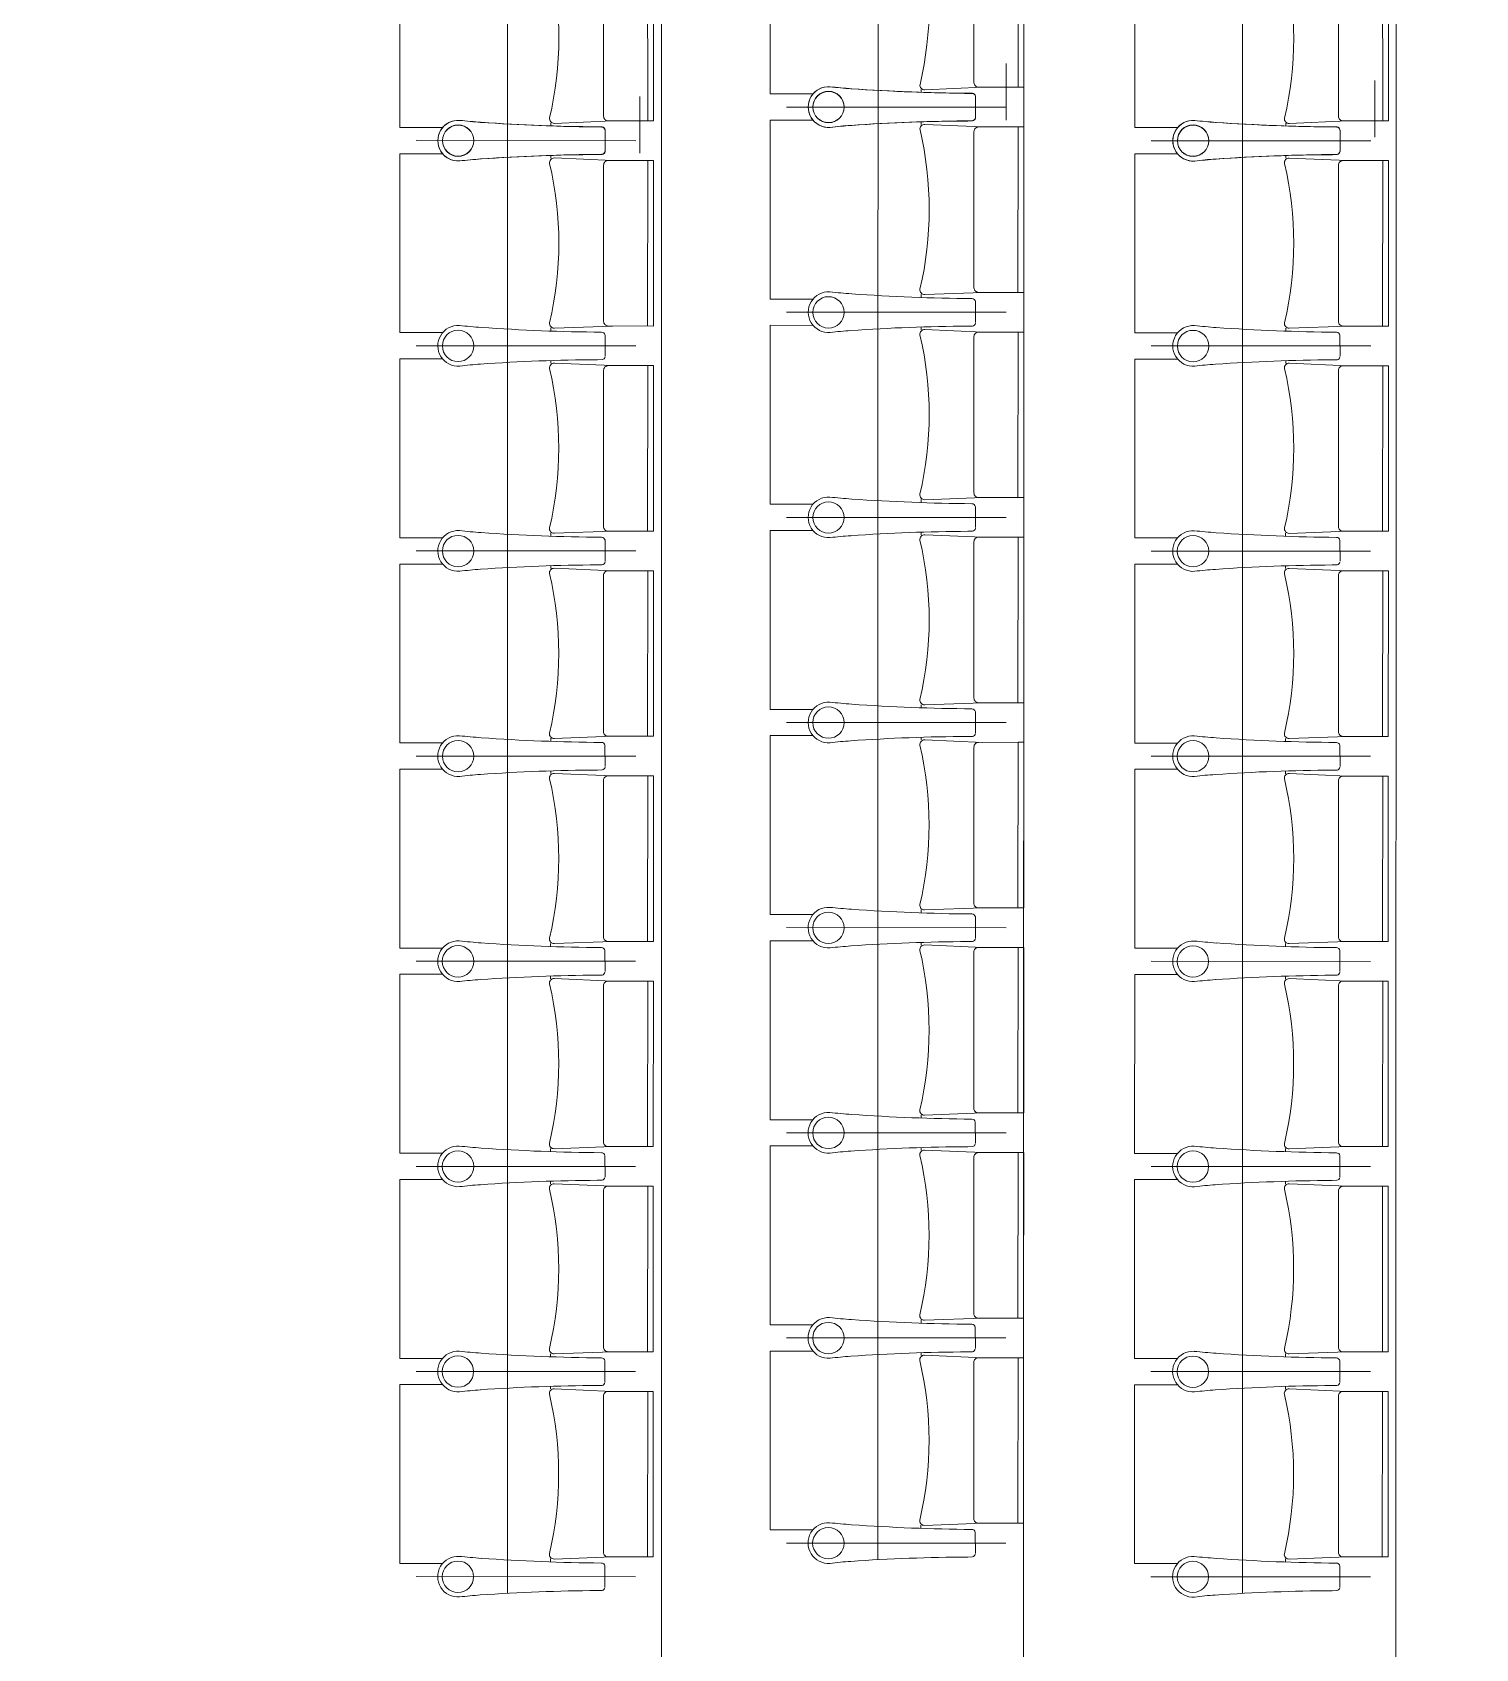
# Model space of a CAD drawing. Header units: millimetres. Extents: x 586 to 1010, y 369 to 668.
# Drawn here: x 682.86 to 686.791, y 500.576 to 504.979 of the extents above; entities that cross this region are included whole.
import ezdxf

# ---------------------------------------------------------------- set-up
doc = ezdxf.new("R2010")
doc.units = ezdxf.units.MM
doc.linetypes.add('CENTER', pattern=[2, 1.25, -0.25, 0.25, -0.25])
doc.linetypes.add('DASHED', pattern=[0.75, 0.5, -0.25])
doc.layers.add('plan line', color=7, linetype='Continuous', lineweight=15)

msp = doc.modelspace()

# ---------------------------------------------------------------- linework, layer by layer
at = {"color": 254, "lineweight": 25}
for points in [[(671.7124, 620.7085), (706.7355, 621.773), (754.2598, 613.8303), (814.6609, 600.1481), (855.7567, 598.0104), (895.0671, 567.0647), (920.0096, 542.0176), (952.0084, 521.2476), (977.2234, 504.6526), (979.6352, 479.2339), (986.3437, 463.8549), (988.7975, 462.3853)], [(654.944, 595.4717), (670.2671, 587.3174), (714.302, 595.1648), (787.0891, 595.1648), (819.3936, 580.9441), (821.0297, 562.8505), (813.4907, 552.7881), (808.7339, 539.6711), (796.4072, 534.7059), (791.0222, 527.249), (791.0222, 507.547), (797.3007, 476.5274), (814.9752, 463.8897), (836.1481, 474.6816), (874.0221, 478.5878), (885.7286, 462.7333), (863.0042, 436.0794), (845.7887, 420.6845), (845.1044, 408.6747)], [(639.2065, 583.4381), (644.7272, 575.638), (657.7961, 553.4401), (668.4043, 543.9291), (682.5178, 548.7307), (692.9838, 555.4778), (711.9339, 556.5828), (734.3456, 532.1334), (750.593, 477.7475), (754.1369, 444.164), (776.4657, 425.4473), (782.6172, 412.2355)]]:
    msp.add_spline(points, degree=3, dxfattribs=at)
at = {"layer": 'plan line'}
for p, q in [((685.5614, 510.3088), (685.5599, 499.2424)), ((684.5733, 499.2929), (684.5747, 510.2586)), ((686.5735, 499.2926), (686.575, 510.2583)), ((684.87, 504.8114), (684.8701, 505.2988)), ((683.8612, 504.72), (683.8613, 505.2073)), ((685.8629, 504.7197), (685.8629, 505.207)), ((685.5125, 504.8944), (685.5125, 504.7398)), ((686.5167, 504.8482), (686.5167, 504.6937)), ((684.5145, 504.8045), (684.5144, 504.6499)), ((684.9866, 504.8114), (684.87, 504.8114)), ((685.281, 504.8232), (685.281, 504.8159)), ((685.421, 504.8133), (685.4082, 504.8136)), ((685.4292, 504.7476), (685.4289, 504.8047)), ((685.4292, 504.8037), (685.4289, 504.7465)), ((683.9778, 504.72), (683.8612, 504.72)), ((684.2722, 504.7317), (684.2722, 504.7244)), ((684.4123, 504.7218), (684.3994, 504.7221)), ((684.4204, 504.6561), (684.4201, 504.7133)), ((684.4204, 504.7122), (684.4201, 504.655)), ((684.87, 504.74), (684.8699, 504.2526)), ((684.9866, 504.7399), (684.87, 504.74)), ((685.281, 504.7281), (685.281, 504.7354)), ((685.421, 504.7379), (685.4082, 504.7377)), ((685.9795, 504.7197), (685.8629, 504.7197)), ((686.2739, 504.7315), (686.2739, 504.7242)), ((686.4139, 504.7216), (686.4011, 504.7218)), ((686.422, 504.6559), (686.4218, 504.713)), ((686.422, 504.7119), (686.4218, 504.6548)), ((683.8612, 504.6485), (683.8611, 504.1612)), ((683.9778, 504.6485), (683.8612, 504.6485)), ((684.2722, 504.6366), (684.2722, 504.6439)), ((684.4122, 504.6465), (684.3994, 504.6462)), ((685.8629, 504.6482), (685.8628, 504.1609)), ((685.9794, 504.6482), (685.8629, 504.6482)), ((686.2739, 504.6363), (686.2739, 504.6436)), ((686.4139, 504.6462), (686.401, 504.646)), ((685.2809, 504.257), (685.2809, 504.2654)), ((684.8699, 504.2526), (684.9865, 504.2526)), ((685.4291, 504.1888), (685.4288, 504.2459)), ((685.4291, 504.1888), (685.4288, 504.2459)), ((684.2722, 504.1655), (684.2722, 504.1739)), ((684.8699, 504.1812), (684.8698, 503.6938)), ((684.9865, 504.1811), (684.8699, 504.1812)), ((685.2809, 504.1693), (685.2809, 504.1766)), ((685.4209, 504.1791), (685.4081, 504.1789)), ((685.421, 504.1791), (685.4081, 504.1789)), ((686.2738, 504.1653), (686.2738, 504.1737)), ((683.8611, 504.1612), (683.9777, 504.1612)), ((684.4203, 504.0973), (684.4201, 504.1545)), ((684.4203, 504.0973), (684.4201, 504.1545)), ((685.8628, 504.1609), (685.9794, 504.1609)), ((686.422, 504.0971), (686.4217, 504.1542)), ((686.422, 504.0971), (686.4217, 504.1542)), ((683.9777, 504.0897), (683.8611, 504.0897)), ((683.8611, 504.0897), (683.8611, 503.6024)), ((684.2721, 504.0778), (684.2721, 504.0851)), ((684.4122, 504.0877), (684.3993, 504.0874)), ((684.4122, 504.0877), (684.3993, 504.0874)), ((685.8628, 504.0894), (685.8627, 503.6021)), ((685.9794, 504.0894), (685.8628, 504.0894)), ((686.2738, 504.0775), (686.2738, 504.0848)), ((686.4138, 504.0874), (686.401, 504.0872)), ((686.4138, 504.0874), (686.401, 504.0872)), ((684.8698, 503.6938), (684.9864, 503.6938)), ((685.2809, 503.6982), (685.2809, 503.7066)), ((685.429, 503.63), (685.4288, 503.6871)), ((685.429, 503.63), (685.4288, 503.6871)), ((683.8611, 503.6024), (683.9777, 503.6024)), ((684.2721, 503.6067), (684.2721, 503.6151)), ((684.9864, 503.6223), (684.8698, 503.6224)), ((684.8698, 503.6224), (684.8698, 503.135)), ((685.2808, 503.6105), (685.2808, 503.6178)), ((685.4209, 503.6203), (685.408, 503.6201)), ((685.4209, 503.6203), (685.408, 503.6201)), ((685.8627, 503.6021), (685.9793, 503.6021)), ((686.2737, 503.6065), (686.2737, 503.6149)), ((684.4202, 503.5385), (684.42, 503.5957)), ((684.4202, 503.5385), (684.42, 503.5957)), ((686.4219, 503.5383), (686.4216, 503.5954)), ((686.4219, 503.5383), (686.4216, 503.5954)), ((683.8611, 503.5309), (683.861, 503.0436)), ((683.9776, 503.5309), (683.8611, 503.5309)), ((684.2721, 503.519), (684.2721, 503.5263)), ((684.4121, 503.5289), (684.3992, 503.5286)), ((684.4121, 503.5289), (684.3992, 503.5286)), ((685.8627, 503.5306), (685.8626, 503.0433)), ((685.9793, 503.5306), (685.8627, 503.5306)), ((686.2737, 503.5187), (686.2737, 503.526)), ((686.4137, 503.5286), (686.4009, 503.5284)), ((686.4137, 503.5286), (686.4009, 503.5284)), ((684.8698, 503.135), (684.9864, 503.135)), ((685.2808, 503.1394), (685.2808, 503.1478)), ((685.4289, 503.0712), (685.4287, 503.1283)), ((685.4289, 503.0712), (685.4287, 503.1283)), ((683.861, 503.0436), (683.9776, 503.0436)), ((684.272, 503.0479), (684.272, 503.0563)), ((684.4202, 502.9797), (684.4199, 503.0369)), ((684.4202, 502.9797), (684.4199, 503.0369)), ((684.8698, 503.0636), (684.8697, 502.5762)), ((684.9864, 503.0635), (684.8698, 503.0636)), ((685.2808, 503.0517), (685.2808, 503.059)), ((685.4208, 503.0615), (685.408, 503.0613)), ((685.4208, 503.0615), (685.408, 503.0613)), ((685.8626, 503.0433), (685.9792, 503.0433)), ((686.2737, 503.0477), (686.2737, 503.0561)), ((686.4218, 502.9795), (686.4216, 503.0366)), ((686.4218, 502.9795), (686.4216, 503.0366)), ((683.861, 502.9721), (683.8609, 502.4848)), ((683.9776, 502.9721), (683.861, 502.9721)), ((684.272, 502.9602), (684.272, 502.9675)), ((684.412, 502.9701), (684.3992, 502.9698)), ((684.412, 502.9701), (684.3992, 502.9698)), ((685.9792, 502.9718), (685.8626, 502.9718)), ((685.8626, 502.9718), (685.8626, 502.4845)), ((686.2736, 502.9599), (686.2736, 502.9672)), ((686.4137, 502.9698), (686.4008, 502.9696)), ((686.4137, 502.9698), (686.4008, 502.9696)), ((685.2807, 502.5806), (685.2807, 502.589)), ((684.8697, 502.5762), (684.9863, 502.5762)), ((685.4289, 502.5124), (685.4286, 502.5695)), ((685.4289, 502.5124), (685.4286, 502.5695)), ((684.2719, 502.4891), (684.2719, 502.4975)), ((684.8697, 502.5048), (684.8696, 502.0174)), ((684.9863, 502.5047), (684.8697, 502.5048)), ((685.2807, 502.4929), (685.2807, 502.5002)), ((685.4207, 502.5027), (685.4079, 502.5025)), ((685.4207, 502.5027), (685.4079, 502.5025)), ((686.2736, 502.4889), (686.2736, 502.4973)), ((683.8609, 502.4848), (683.9775, 502.4848)), ((684.4201, 502.4209), (684.4198, 502.4781)), ((684.4201, 502.4209), (684.4198, 502.4781)), ((685.8626, 502.4845), (685.9792, 502.4845)), ((686.4217, 502.4207), (686.4215, 502.4778)), ((686.4217, 502.4207), (686.4215, 502.4778)), ((683.8609, 502.4133), (683.8608, 501.926)), ((683.9775, 502.4133), (683.8609, 502.4133)), ((684.2719, 502.4014), (684.2719, 502.4087)), ((684.4119, 502.4113), (684.3991, 502.411)), ((684.4119, 502.4113), (684.3991, 502.411)), ((685.8626, 502.413), (685.8625, 501.9257)), ((685.9791, 502.413), (685.8626, 502.413)), ((686.2736, 502.4011), (686.2736, 502.4084)), ((686.4136, 502.411), (686.4007, 502.4108)), ((686.4136, 502.411), (686.4008, 502.4108)), ((684.8696, 502.0174), (684.9862, 502.0174)), ((685.2806, 502.0218), (685.2806, 502.0302)), ((685.4288, 501.9536), (685.4285, 502.0107)), ((685.4288, 501.9536), (685.4285, 502.0107)), ((683.8608, 501.926), (683.9774, 501.926)), ((684.2719, 501.9303), (684.2719, 501.9387)), ((684.8696, 501.946), (684.8695, 501.4586)), ((684.9862, 501.9459), (684.8696, 501.946)), ((685.2806, 501.9341), (685.2806, 501.9414)), ((685.4207, 501.9439), (685.4078, 501.9437)), ((685.4207, 501.9439), (685.4078, 501.9437)), ((685.8625, 501.9257), (685.9791, 501.9257)), ((686.2735, 501.9301), (686.2735, 501.9385)), ((684.42, 501.8621), (684.4198, 501.9193)), ((684.42, 501.8621), (684.4198, 501.9193)), ((686.4217, 501.8619), (686.4214, 501.919)), ((686.4217, 501.8619), (686.4214, 501.919)), ((683.9774, 501.8545), (683.8608, 501.8545)), ((683.8608, 501.8545), (683.8608, 501.3672)), ((684.2718, 501.8426), (684.2718, 501.8499)), ((684.4119, 501.8525), (684.399, 501.8522)), ((684.4119, 501.8525), (684.399, 501.8522)), ((685.8625, 501.8542), (685.8624, 501.3669)), ((685.9791, 501.8542), (685.8625, 501.8542)), ((686.2735, 501.8423), (686.2735, 501.8496)), ((686.4135, 501.8522), (686.4007, 501.852)), ((686.4135, 501.8522), (686.4007, 501.852)), ((684.8695, 501.4586), (684.9861, 501.4586)), ((685.2806, 501.463), (685.2806, 501.4714)), ((685.4287, 501.3948), (685.4285, 501.4519)), ((685.4287, 501.3948), (685.4285, 501.4519)), ((683.8608, 501.3672), (683.9774, 501.3672)), ((684.2718, 501.3715), (684.2718, 501.38)), ((684.4199, 501.3033), (684.4197, 501.3605)), ((684.4199, 501.3033), (684.4197, 501.3605)), ((684.9861, 501.3871), (684.8695, 501.3872)), ((684.8695, 501.3872), (684.8695, 500.8998)), ((685.2806, 501.3753), (685.2806, 501.3826)), ((685.4206, 501.3851), (685.4077, 501.3849)), ((685.4206, 501.3851), (685.4077, 501.3849)), ((685.8624, 501.3669), (685.979, 501.3669)), ((686.2734, 501.3713), (686.2734, 501.3797)), ((686.4216, 501.3031), (686.4213, 501.3602)), ((686.4216, 501.3031), (686.4213, 501.3602)), ((683.8608, 501.2957), (683.8607, 500.8084)), ((683.9773, 501.2957), (683.8608, 501.2957)), ((684.2718, 501.2838), (684.2718, 501.2911)), ((684.4118, 501.2937), (684.3989, 501.2934)), ((684.4118, 501.2937), (684.399, 501.2934)), ((685.8624, 501.2954), (685.8623, 500.8081)), ((685.979, 501.2954), (685.8624, 501.2954)), ((686.2734, 501.2835), (686.2734, 501.2908)), ((686.4135, 501.2934), (686.4006, 501.2932)), ((686.4135, 501.2934), (686.4006, 501.2932)), ((685.2805, 500.9042), (685.2805, 500.9126)), ((684.8695, 500.8998), (684.9861, 500.8998)), ((685.4286, 500.836), (685.4284, 500.8931)), ((685.4205, 500.8263), (685.4077, 500.8261)), ((683.8607, 500.8084), (683.9773, 500.8084)), ((684.2717, 500.8127), (684.2717, 500.8212)), ((684.4199, 500.7445), (684.4196, 500.8017)), ((685.8623, 500.8081), (685.9789, 500.8081)), ((686.2734, 500.8125), (686.2734, 500.8209)), ((686.4215, 500.7443), (686.4213, 500.8014)), ((684.4117, 500.7349), (684.3989, 500.7346)), ((686.4134, 500.7346), (686.4005, 500.7344))]:
    msp.add_line(p, q, dxfattribs=at)
at = {"layer": 'plan line', "linetype": 'DASHED', "ltscale": 3}
for p, q in [((685.1635, 504.7302), (685.1636, 505.3798)), ((684.1547, 504.6387), (684.1548, 505.2883)), ((686.1564, 504.6385), (686.1565, 505.288)), ((685.1635, 504.8211), (685.1634, 504.1716)), ((684.1547, 504.7296), (684.1547, 504.0801)), ((686.1564, 504.7294), (686.1563, 504.0798)), ((685.1634, 504.2623), (685.1634, 503.6128)), ((684.1547, 504.1708), (684.1546, 503.5213)), ((686.1563, 504.1706), (686.1562, 503.521)), ((685.1634, 503.7035), (685.1633, 503.054)), ((684.1546, 503.612), (684.1545, 502.9625)), ((686.1562, 503.6118), (686.1562, 502.9622)), ((685.1633, 503.1447), (685.1632, 502.4952)), ((684.1545, 503.0532), (684.1544, 502.4037)), ((686.1562, 503.053), (686.1561, 502.4034)), ((685.1632, 502.5859), (685.1631, 501.9364)), ((684.1544, 502.4944), (684.1544, 501.8449)), ((686.1561, 502.4942), (686.156, 501.8446)), ((685.1631, 502.0271), (685.1631, 501.3776)), ((684.1544, 501.9356), (684.1543, 501.2861)), ((686.156, 501.9354), (686.1559, 501.2858)), ((685.1631, 501.4683), (685.163, 500.8188)), ((684.1543, 501.3768), (684.1542, 500.7273)), ((686.1559, 501.3766), (686.1559, 500.727))]:
    msp.add_line(p, q, dxfattribs=at)
at = {"layer": 'plan line', "linetype": 'CENTER', "ltscale": 3}
for p, q in [((685.5125, 504.7756), (684.9146, 504.7757)), ((685.5125, 504.7756), (684.9146, 504.7757)), ((684.5037, 504.6841), (683.9058, 504.6842)), ((684.5037, 504.6841), (683.9058, 504.6842)), ((686.5054, 504.6839), (685.9074, 504.684)), ((686.5054, 504.6839), (685.9074, 504.684)), ((685.5124, 504.2168), (684.9145, 504.2169)), ((685.5124, 504.2168), (684.9145, 504.2169)), ((684.5036, 504.1253), (683.9057, 504.1254)), ((684.5036, 504.1253), (683.9057, 504.1254)), ((686.5053, 504.1251), (685.9073, 504.1252)), ((686.5053, 504.1251), (685.9073, 504.1252)), ((685.5123, 503.658), (684.9144, 503.6581)), ((685.5123, 503.658), (684.9144, 503.6581)), ((684.5036, 503.5665), (683.9056, 503.5666)), ((684.5036, 503.5665), (683.9056, 503.5666)), ((686.5052, 503.5663), (685.9073, 503.5664)), ((686.5052, 503.5663), (685.9073, 503.5664)), ((685.5123, 503.0992), (684.9143, 503.0993)), ((685.5123, 503.0992), (684.9143, 503.0993)), ((684.5035, 503.0077), (683.9055, 503.0078)), ((684.5035, 503.0077), (683.9055, 503.0078)), ((686.5051, 503.0075), (685.9072, 503.0076)), ((686.5051, 503.0075), (685.9072, 503.0076)), ((685.5122, 502.5404), (684.9143, 502.5405)), ((685.5122, 502.5404), (684.9143, 502.5405)), ((684.5034, 502.4489), (683.9055, 502.449)), ((684.5034, 502.4489), (683.9055, 502.449)), ((686.5051, 502.4487), (685.9071, 502.4488)), ((686.5051, 502.4487), (685.9071, 502.4488)), ((685.5121, 501.9816), (684.9142, 501.9817)), ((685.5121, 501.9816), (684.9142, 501.9817)), ((684.5033, 501.8901), (683.9054, 501.8902)), ((684.5033, 501.8901), (683.9054, 501.8902)), ((686.505, 501.8899), (685.9071, 501.89)), ((686.505, 501.8899), (685.9071, 501.89)), ((685.512, 501.4228), (684.9141, 501.4229)), ((685.512, 501.4228), (684.9141, 501.4229)), ((684.5033, 501.3313), (683.9053, 501.3314)), ((684.5033, 501.3313), (683.9053, 501.3314)), ((686.5049, 501.3311), (685.907, 501.3312)), ((686.5049, 501.3311), (685.907, 501.3312)), ((685.512, 500.864), (684.914, 500.8641)), ((684.5032, 500.7725), (683.9053, 500.7726)), ((686.5048, 500.7723), (685.9069, 500.7724))]:
    msp.add_line(p, q, dxfattribs=at)
at = {"layer": 'plan line'}
for points in [[(685.4491, 505.2804), (685.2909, 505.2863, 0.474715), (685.2779, 505.2716, -0.115865), (685.2779, 504.8375, 0.474715), (685.2908, 504.8228), (685.4491, 504.8296)], [(685.5447, 505.2804), (685.4377, 505.2804, 0.414214), (685.425, 505.2677), (685.4249, 504.8423, 0.414214), (685.4376, 504.8296), (685.5454, 504.8296), (685.5447, 505.2804)], [(684.4404, 505.189), (684.2821, 505.1948, 0.474715), (684.2692, 505.1801, -0.115865), (684.2691, 504.746, 0.474715), (684.282, 504.7313), (684.4403, 504.7381)], [(684.5359, 505.1889), (684.4289, 505.189, 0.414214), (684.4162, 505.1763), (684.4161, 504.7508, 0.414214), (684.4288, 504.7381), (684.5366, 504.7381), (684.5359, 505.1889)], [(686.442, 505.1887), (686.2838, 505.1946, 0.474715), (686.2708, 505.1798, -0.115865), (686.2707, 504.7458, 0.474715), (686.2837, 504.731), (686.4419, 504.7379)], [(686.5376, 505.1887), (686.4306, 505.1887, 0.414214), (686.4179, 505.176), (686.4178, 504.7506, 0.414214), (686.4305, 504.7379), (686.5383, 504.7378), (686.5376, 505.1887)], [(685.449, 504.2708), (685.2908, 504.265, -0.474715), (685.2778, 504.2797, 0.115865), (685.2779, 504.7138, -0.474715), (685.2908, 504.7285), (685.4491, 504.7216)], [(685.5446, 504.2708), (685.4376, 504.2708, -0.414214), (685.4249, 504.2835), (685.4249, 504.7089, -0.414214), (685.4376, 504.7216), (685.5454, 504.7217), (685.5446, 504.2708)], [(684.4402, 504.1793), (684.282, 504.1735, -0.474715), (684.269, 504.1882, 0.115865), (684.2691, 504.6223, -0.474715), (684.282, 504.637), (684.4403, 504.6302)], [(684.5358, 504.1794), (684.4288, 504.1793, -0.414214), (684.4161, 504.192), (684.4161, 504.6175, -0.414214), (684.4288, 504.6302), (684.5366, 504.6302), (684.5358, 504.1794)], [(686.4419, 504.1791), (686.2836, 504.1733, -0.474715), (686.2707, 504.188, 0.115865), (686.2707, 504.622, -0.474715), (686.2837, 504.6368), (686.4419, 504.6299)], [(686.5374, 504.1791), (686.4304, 504.1791, -0.414214), (686.4177, 504.1918), (686.4178, 504.6172, -0.414214), (686.4305, 504.6299), (686.5383, 504.6299), (686.5374, 504.1791)], [(685.4489, 503.712), (685.2907, 503.7062, -0.474715), (685.2777, 503.7209, 0.115865), (685.2778, 504.155, -0.474715), (685.2907, 504.1697), (685.449, 504.1628)], [(685.5445, 503.712), (685.4375, 503.712, -0.414214), (685.4248, 503.7247), (685.4248, 504.1501, -0.414214), (685.4375, 504.1628), (685.5453, 504.1629), (685.5445, 503.712)], [(684.4401, 503.6205), (684.2819, 503.6147, -0.474715), (684.2689, 503.6294, 0.115865), (684.269, 504.0635, -0.474715), (684.282, 504.0782), (684.4402, 504.0714)], [(684.5357, 503.6206), (684.4287, 503.6205, -0.414214), (684.416, 503.6332), (684.4161, 504.0587, -0.414214), (684.4288, 504.0714), (684.5365, 504.0714), (684.5357, 503.6206)], [(686.4418, 503.6203), (686.2836, 503.6145, -0.474715), (686.2706, 503.6292, 0.115865), (686.2707, 504.0632, -0.474715), (686.2836, 504.078), (686.4419, 504.0711)], [(686.5374, 503.6203), (686.4303, 503.6203, -0.414214), (686.4177, 503.633), (686.4177, 504.0584, -0.414214), (686.4304, 504.0711), (686.5382, 504.0711), (686.5374, 503.6203)], [(685.4488, 503.1532), (685.2906, 503.1474, -0.474715), (685.2777, 503.1621, 0.115865), (685.2777, 503.5962, -0.474715), (685.2907, 503.6109), (685.4489, 503.604)], [(685.5444, 503.1532), (685.4374, 503.1532, -0.414214), (685.4247, 503.1659), (685.4248, 503.5913, -0.414214), (685.4375, 503.604), (685.5452, 503.6041), (685.5444, 503.1532)], [(684.4401, 503.0617), (684.2818, 503.0559, -0.474715), (684.2689, 503.0706, 0.115865), (684.2689, 503.5047, -0.474715), (684.2819, 503.5194), (684.4401, 503.5126)], [(684.5356, 503.0618), (684.4286, 503.0617, -0.414214), (684.4159, 503.0744), (684.416, 503.4999, -0.414214), (684.4287, 503.5126), (684.5365, 503.5126), (684.5356, 503.0618)], [(686.4417, 503.0615), (686.2835, 503.0557, -0.474715), (686.2705, 503.0704, 0.115865), (686.2706, 503.5044, -0.474715), (686.2835, 503.5192), (686.4418, 503.5123)], [(686.5373, 503.0615), (686.4303, 503.0615, -0.414214), (686.4176, 503.0742), (686.4176, 503.4996, -0.414214), (686.4303, 503.5123), (686.5381, 503.5123), (686.5373, 503.0615)], [(685.4488, 502.5944), (685.2905, 502.5886, -0.474715), (685.2776, 502.6033, 0.115865), (685.2776, 503.0374, -0.474715), (685.2906, 503.0521), (685.4488, 503.0452)], [(685.5443, 502.5944), (685.4373, 502.5944, -0.414214), (685.4246, 502.6071), (685.4247, 503.0325, -0.414214), (685.4374, 503.0452), (685.5452, 503.0453), (685.5443, 502.5944)], [(684.44, 502.5029), (684.2818, 502.4971, -0.474715), (684.2688, 502.5118, 0.115865), (684.2689, 502.9459, -0.474715), (684.2818, 502.9606), (684.4401, 502.9538)], [(684.5356, 502.503), (684.4285, 502.5029, -0.414214), (684.4159, 502.5156), (684.4159, 502.9411, -0.414214), (684.4286, 502.9538), (684.5364, 502.9538), (684.5356, 502.503)], [(686.4416, 502.5027), (686.2834, 502.4969, -0.474715), (686.2705, 502.5116, 0.115865), (686.2705, 502.9456, -0.474715), (686.2835, 502.9604), (686.4417, 502.9535)], [(686.5372, 502.5027), (686.4302, 502.5027, -0.414214), (686.4175, 502.5154), (686.4176, 502.9408, -0.414214), (686.4303, 502.9535), (686.538, 502.9535), (686.5372, 502.5027)], [(685.4487, 502.0356), (685.2905, 502.0298, -0.474715), (685.2775, 502.0445, 0.115865), (685.2776, 502.4786, -0.474715), (685.2905, 502.4933), (685.4488, 502.4864)], [(685.5443, 502.0356), (685.4373, 502.0356, -0.414214), (685.4246, 502.0483), (685.4246, 502.4737, -0.414214), (685.4373, 502.4864), (685.5451, 502.4865), (685.5443, 502.0356)], [(684.4399, 501.9441), (684.2817, 501.9383, -0.474715), (684.2687, 501.953, 0.115865), (684.2688, 502.3871, -0.474715), (684.2817, 502.4018), (684.44, 502.395)], [(684.5355, 501.9442), (684.4285, 501.9441, -0.414214), (684.4158, 501.9568), (684.4158, 502.3823, -0.414214), (684.4285, 502.395), (684.5363, 502.395), (684.5355, 501.9442)], [(686.4416, 501.9439), (686.2833, 501.9381, -0.474715), (686.2704, 501.9528, 0.115865), (686.2704, 502.3868, -0.474715), (686.2834, 502.4016), (686.4416, 502.3947)], [(686.5371, 501.9439), (686.4301, 501.9439, -0.414214), (686.4174, 501.9566), (686.4175, 502.382, -0.414214), (686.4302, 502.3947), (686.538, 502.3947), (686.5371, 501.9439)], [(685.4486, 501.4768), (685.2904, 501.471, -0.474715), (685.2774, 501.4857, 0.115865), (685.2775, 501.9198, -0.474715), (685.2904, 501.9345), (685.4487, 501.9276)], [(685.5442, 501.4768), (685.4372, 501.4768, -0.414214), (685.4245, 501.4895), (685.4245, 501.9149, -0.414214), (685.4372, 501.9276), (685.545, 501.9277), (685.5442, 501.4768)], [(684.4398, 501.3853), (684.2816, 501.3795, -0.474715), (684.2687, 501.3943, 0.115865), (684.2687, 501.8283, -0.474715), (684.2817, 501.843), (684.4399, 501.8362)], [(684.5354, 501.3854), (684.4284, 501.3853, -0.414214), (684.4157, 501.398), (684.4158, 501.8235, -0.414214), (684.4285, 501.8362), (684.5362, 501.8362), (684.5354, 501.3854)], [(686.4415, 501.3851), (686.2833, 501.3793, -0.474715), (686.2703, 501.394, 0.115865), (686.2704, 501.828, -0.474715), (686.2833, 501.8428), (686.4416, 501.8359)], [(686.5371, 501.3851), (686.4301, 501.3851, -0.414214), (686.4174, 501.3978), (686.4174, 501.8232, -0.414214), (686.4301, 501.8359), (686.5379, 501.8359), (686.5371, 501.3851)], [(685.4486, 500.918), (685.2903, 500.9122, -0.474715), (685.2774, 500.9269, 0.115865), (685.2774, 501.361, -0.474715), (685.2904, 501.3757), (685.4486, 501.3688)], [(685.5441, 500.918), (685.4371, 500.918, -0.414214), (685.4244, 500.9307), (685.4245, 501.3561, -0.414214), (685.4372, 501.3688), (685.5449, 501.3689), (685.5441, 500.918)], [(684.4398, 500.8265), (684.2815, 500.8207, -0.474715), (684.2686, 500.8355, 0.115865), (684.2686, 501.2695, -0.474715), (684.2816, 501.2842), (684.4398, 501.2774)], [(684.5353, 500.8266), (684.4283, 500.8265, -0.414214), (684.4156, 500.8392), (684.4157, 501.2647, -0.414214), (684.4284, 501.2774), (684.5362, 501.2774), (684.5353, 500.8266)], [(686.4414, 500.8263), (686.2832, 500.8205, -0.474715), (686.2702, 500.8352, 0.115865), (686.2703, 501.2692, -0.474715), (686.2832, 501.284), (686.4415, 501.2771)], [(686.537, 500.8263), (686.43, 500.8263, -0.414214), (686.4173, 500.839), (686.4173, 501.2644, -0.414214), (686.43, 501.2771), (686.5378, 501.2771), (686.537, 500.8263)]]:
    msp.add_lwpolyline(points, format="xyb", dxfattribs=at)
for points in [[(685.5607, 505.2804), (685.5606, 504.8296), (685.5454, 504.8296), (685.5447, 505.2804), (685.5607, 505.2804)], [(684.5519, 505.1889), (684.5519, 504.7381), (684.5366, 504.7381), (684.5359, 505.1889), (684.5519, 505.1889)], [(686.5536, 505.1887), (686.5535, 504.7378), (686.5383, 504.7378), (686.5376, 505.1887), (686.5536, 505.1887)], [(685.5606, 504.2708), (685.5606, 504.7217), (685.5454, 504.7217), (685.5446, 504.2708), (685.5606, 504.2708)], [(684.5518, 504.1793), (684.5518, 504.6302), (684.5366, 504.6302), (684.5358, 504.1794), (684.5518, 504.1793)], [(686.5534, 504.1791), (686.5535, 504.6299), (686.5383, 504.6299), (686.5374, 504.1791), (686.5534, 504.1791)], [(685.5605, 503.712), (685.5606, 504.1629), (685.5453, 504.1629), (685.5445, 503.712), (685.5605, 503.712)], [(684.5517, 503.6206), (684.5518, 504.0714), (684.5365, 504.0714), (684.5357, 503.6206), (684.5517, 503.6206)], [(686.5534, 503.6203), (686.5534, 504.0711), (686.5382, 504.0711), (686.5374, 503.6203), (686.5534, 503.6203)], [(685.5604, 503.1532), (685.5605, 503.6041), (685.5452, 503.6041), (685.5444, 503.1532), (685.5604, 503.1532)], [(684.5516, 503.0618), (684.5517, 503.5126), (684.5365, 503.5126), (684.5356, 503.0618), (684.5516, 503.0618)], [(686.5533, 503.0615), (686.5534, 503.5123), (686.5381, 503.5123), (686.5373, 503.0615), (686.5533, 503.0615)], [(685.5603, 502.5944), (685.5604, 503.0453), (685.5452, 503.0453), (685.5443, 502.5944), (685.5603, 502.5944)], [(684.5516, 502.503), (684.5516, 502.9538), (684.5364, 502.9538), (684.5356, 502.503), (684.5516, 502.503)], [(686.5532, 502.5027), (686.5533, 502.9535), (686.538, 502.9535), (686.5372, 502.5027), (686.5532, 502.5027)], [(685.5603, 502.0356), (685.5603, 502.4865), (685.5451, 502.4865), (685.5443, 502.0356), (685.5603, 502.0356)], [(684.5515, 501.9442), (684.5516, 502.395), (684.5363, 502.395), (684.5355, 501.9442), (684.5515, 501.9442)], [(686.5531, 501.9439), (686.5532, 502.3947), (686.538, 502.3947), (686.5371, 501.9439), (686.5531, 501.9439)], [(685.5602, 501.4768), (685.5603, 501.9277), (685.545, 501.9277), (685.5442, 501.4768), (685.5602, 501.4768)], [(684.5514, 501.3854), (684.5515, 501.8362), (684.5362, 501.8362), (684.5354, 501.3854), (684.5514, 501.3854)], [(686.5531, 501.3851), (686.5531, 501.8359), (686.5379, 501.8359), (686.5371, 501.3851), (686.5531, 501.3851)], [(685.5601, 500.918), (685.5602, 501.3689), (685.5449, 501.3689), (685.5441, 500.918), (685.5601, 500.918)], [(684.5513, 500.8266), (684.5514, 501.2774), (684.5362, 501.2774), (684.5353, 500.8266), (684.5513, 500.8266)], [(686.553, 500.8263), (686.5531, 501.2771), (686.5378, 501.2771), (686.537, 500.8263), (686.553, 500.8263)]]:
    msp.add_lwpolyline(points, dxfattribs=at)
for centre in [(685.0287, 504.776), (685.0287, 504.7753), (684.0199, 504.6845), (684.0199, 504.6839), (686.0216, 504.6843), (686.0216, 504.6836), (685.0286, 504.2165), (685.0286, 504.2165), (684.0198, 504.1251), (684.0198, 504.1251), (686.0215, 504.1248), (686.0215, 504.1248), (685.0286, 503.6577), (685.0286, 503.6577), (684.0198, 503.5663), (684.0198, 503.5663), (686.0214, 503.566), (686.0214, 503.566), (685.0285, 503.0989), (685.0285, 503.0989), (684.0197, 503.0075), (684.0197, 503.0075), (686.0214, 503.0072), (686.0214, 503.0072), (685.0284, 502.5401), (685.0284, 502.5401), (684.0196, 502.4487), (684.0196, 502.4487), (686.0213, 502.4484), (686.0213, 502.4484), (685.0283, 501.9813), (685.0283, 501.9813), (684.0196, 501.8899), (684.0196, 501.8899), (686.0212, 501.8896), (686.0212, 501.8896), (685.0283, 501.4225), (685.0283, 501.4225), (684.0195, 501.3311), (684.0195, 501.3311), (686.0211, 501.3308), (686.0211, 501.3308), (685.0282, 500.8637), (684.0194, 500.7723), (686.0211, 500.772)]:
    msp.add_circle(centre, 0.0427, dxfattribs=at)
for centre, radius, start, end in [((685.0289, 504.7757), 0.0554, 85.4444, 273.4868), ((685.0289, 504.7757), 0.0554, 86.4981, 274.5405), ((685.4147, 508.7678), 3.9554, 264.4519, 265.32), ((685.1552, 505.8181), 0.9947, 262.9572, 266.22), ((685.4366, 509.8101), 4.9966, 266.0182, 269.6738), ((685.4628, 510.1414), 5.3287, 266.0094, 269.533), ((685.4194, 504.8032), 0.00967, 9.1663, 90.6168), ((685.4197, 504.8041), 0.00935, 8.4308, 81.5541), ((685.4194, 504.7481), 0.00967, 269.3681, 350.8186), ((685.4197, 504.7472), 0.00935, 278.4308, 351.5541), ((684.0201, 504.6842), 0.0554, 85.4444, 273.4868), ((684.0201, 504.6842), 0.0554, 86.4981, 274.5405), ((684.4059, 508.6763), 3.9554, 264.4519, 265.32), ((684.1465, 505.7267), 0.9947, 262.9572, 266.22), ((684.4279, 509.7186), 4.9966, 266.0182, 269.6738), ((684.454, 510.0499), 5.3287, 266.0094, 269.533), ((684.4106, 504.7117), 0.00967, 9.1663, 90.6168), ((684.4109, 504.7126), 0.00935, 8.4308, 81.5541), ((685.4136, 500.7835), 3.9554, 94.6649, 95.533), ((685.155, 503.7332), 0.9947, 93.7648, 97.0276), ((685.4353, 499.7412), 4.9966, 90.3111, 93.9667), ((685.4614, 499.4099), 5.3287, 90.4519, 93.9755), ((686.0218, 504.6839), 0.0554, 85.4444, 273.4868), ((686.0218, 504.6839), 0.0554, 86.4981, 274.5405), ((686.4075, 508.676), 3.9554, 264.4519, 265.32), ((686.1481, 505.7264), 0.9947, 262.9572, 266.22), ((686.4295, 509.7184), 4.9966, 266.0182, 269.6738), ((686.4557, 510.0497), 5.3287, 266.0094, 269.533), ((686.4122, 504.7115), 0.00967, 9.1663, 90.6168), ((686.4125, 504.7123), 0.00935, 8.4308, 81.5541), ((684.4106, 504.6566), 0.00967, 269.3681, 350.8186), ((684.4109, 504.6557), 0.00935, 278.4308, 351.5541), ((686.4122, 504.6563), 0.00967, 269.3681, 350.8186), ((686.4125, 504.6554), 0.00935, 278.4308, 351.5541), ((684.4048, 500.692), 3.9554, 94.6649, 95.533), ((684.1462, 503.6417), 0.9947, 93.7648, 97.0276), ((684.4265, 499.6497), 4.9966, 90.3111, 93.9667), ((684.4526, 499.3184), 5.3287, 90.4519, 93.9755), ((686.4065, 500.6917), 3.9554, 94.6649, 95.533), ((686.1478, 503.6415), 0.9947, 93.7648, 97.0276), ((686.4282, 499.6494), 4.9966, 90.3111, 93.9667), ((686.4543, 499.3181), 5.3287, 90.4519, 93.9755), ((685.0288, 504.2169), 0.0554, 86.4981, 274.5405), ((685.0288, 504.2169), 0.0554, 86.4981, 274.5405), ((685.4146, 508.209), 3.9554, 264.4519, 265.32), ((685.4146, 508.209), 3.9554, 264.4519, 265.32), ((685.4627, 509.5826), 5.3287, 266.0094, 269.533), ((685.4627, 509.5826), 5.3287, 266.0094, 269.533), ((685.4193, 504.2444), 0.00967, 9.1663, 90.6168), ((685.4193, 504.2444), 0.00967, 9.1663, 90.6168), ((684.02, 504.1254), 0.0554, 86.4981, 274.5405), ((684.02, 504.1254), 0.0554, 86.4981, 274.5405), ((684.4058, 508.1175), 3.9554, 264.4519, 265.32), ((684.4058, 508.1175), 3.9554, 264.4519, 265.32), ((684.4539, 509.4911), 5.3287, 266.0094, 269.533), ((684.4539, 509.4911), 5.3287, 266.0094, 269.533), ((685.4352, 499.1824), 4.9966, 90.3111, 93.9667), ((685.4352, 499.1824), 4.9966, 90.3111, 93.9667), ((685.4196, 504.1884), 0.00935, 278.4308, 351.5541), ((685.4196, 504.1884), 0.00935, 278.4308, 351.5541), ((686.0217, 504.1251), 0.0554, 86.4981, 274.5405), ((686.0217, 504.1251), 0.0554, 86.4981, 274.5405), ((686.4075, 508.1172), 3.9554, 264.4519, 265.32), ((686.4075, 508.1172), 3.9554, 264.4519, 265.32), ((686.4556, 509.4909), 5.3287, 266.0094, 269.533), ((686.4556, 509.4909), 5.3287, 266.0094, 269.533), ((684.4105, 504.1529), 0.00967, 9.1663, 90.6168), ((684.4105, 504.1529), 0.00967, 9.1663, 90.6168), ((685.1549, 503.1744), 0.9947, 93.7648, 97.0276), ((685.1549, 503.1744), 0.9947, 93.7648, 97.0276), ((686.4122, 504.1527), 0.00967, 9.1663, 90.6168), ((686.4122, 504.1527), 0.00967, 9.1663, 90.6168), ((684.4264, 499.0909), 4.9966, 90.3111, 93.9667), ((684.4264, 499.0909), 4.9966, 90.3111, 93.9667), ((684.4108, 504.0969), 0.00935, 278.4308, 351.5541), ((684.4108, 504.0969), 0.00935, 278.4308, 351.5541), ((686.4281, 499.0906), 4.9966, 90.3111, 93.9667), ((686.4281, 499.0906), 4.9966, 90.3111, 93.9667), ((686.4125, 504.0966), 0.00935, 278.4308, 351.5541), ((686.4125, 504.0966), 0.00935, 278.4308, 351.5541), ((684.1461, 503.0829), 0.9947, 93.7648, 97.0276), ((684.1461, 503.0829), 0.9947, 93.7648, 97.0276), ((686.1478, 503.0827), 0.9947, 93.7648, 97.0276), ((686.1478, 503.0827), 0.9947, 93.7648, 97.0276), ((685.0287, 503.6581), 0.0554, 86.4981, 274.5405), ((685.0287, 503.6581), 0.0554, 86.4981, 274.5405), ((685.4145, 507.6502), 3.9554, 264.4519, 265.32), ((685.4145, 507.6502), 3.9554, 264.4519, 265.32), ((685.4626, 509.0238), 5.3287, 266.0094, 269.533), ((685.4627, 509.0238), 5.3287, 266.0094, 269.533), ((685.4192, 503.6856), 0.00967, 9.1663, 90.6168), ((685.4192, 503.6856), 0.00967, 9.1663, 90.6168), ((684.02, 503.5666), 0.0554, 86.4981, 274.5405), ((684.02, 503.5666), 0.0554, 86.4981, 274.5405), ((684.4057, 507.5587), 3.9554, 264.4519, 265.32), ((684.4057, 507.5587), 3.9554, 264.4519, 265.32), ((684.4539, 508.9323), 5.3287, 266.0094, 269.533), ((684.4539, 508.9323), 5.3287, 266.0094, 269.533), ((684.4104, 503.5941), 0.00967, 9.1663, 90.6168), ((684.4104, 503.5941), 0.00967, 9.1663, 90.6168), ((685.1548, 502.6156), 0.9947, 93.7648, 97.0276), ((685.1548, 502.6156), 0.9947, 93.7648, 97.0276), ((685.4352, 498.6236), 4.9966, 90.3111, 93.9667), ((685.4352, 498.6236), 4.9966, 90.3111, 93.9667), ((685.4195, 503.6296), 0.00935, 278.4308, 351.5541), ((685.4195, 503.6296), 0.00935, 278.4308, 351.5541), ((686.0216, 503.5663), 0.0554, 86.4981, 274.5405), ((686.0216, 503.5663), 0.0554, 86.4981, 274.5405), ((686.4074, 507.5584), 3.9554, 264.4519, 265.32), ((686.4074, 507.5584), 3.9554, 264.4519, 265.32), ((686.4555, 508.9321), 5.3287, 266.0094, 269.533), ((686.4555, 508.9321), 5.3287, 266.0094, 269.533), ((686.4121, 503.5939), 0.00967, 9.1663, 90.6168), ((686.4121, 503.5939), 0.00967, 9.1663, 90.6168), ((684.146, 502.5241), 0.9947, 93.7648, 97.0276), ((684.146, 502.5241), 0.9947, 93.7648, 97.0276), ((684.4264, 498.5321), 4.9966, 90.3111, 93.9667), ((684.4264, 498.5321), 4.9966, 90.3111, 93.9667), ((684.4107, 503.5381), 0.00935, 278.4308, 351.5541), ((684.4107, 503.5381), 0.00935, 278.4308, 351.5541), ((686.1477, 502.5239), 0.9947, 93.7648, 97.0276), ((686.1477, 502.5239), 0.9947, 93.7648, 97.0276), ((686.428, 498.5318), 4.9966, 90.3111, 93.9667), ((686.428, 498.5318), 4.9966, 90.3111, 93.9667), ((686.4124, 503.5378), 0.00935, 278.4308, 351.5541), ((686.4124, 503.5378), 0.00935, 278.4308, 351.5541), ((685.0287, 503.0993), 0.0554, 86.4981, 274.5405), ((685.0287, 503.0993), 0.0554, 86.4981, 274.5405), ((685.4145, 507.0914), 3.9554, 264.4519, 265.32), ((685.4145, 507.0914), 3.9554, 264.4519, 265.32), ((685.4626, 508.465), 5.3287, 266.0094, 269.533), ((685.4626, 508.465), 5.3287, 266.0094, 269.533), ((685.4191, 503.1268), 0.00967, 9.1663, 90.6168), ((685.4191, 503.1268), 0.00967, 9.1663, 90.6168), ((685.4194, 503.0708), 0.00935, 278.4308, 351.5541), ((685.4194, 503.0708), 0.00935, 278.4308, 351.5541), ((684.0199, 503.0078), 0.0554, 86.4981, 274.5405), ((684.0199, 503.0078), 0.0554, 86.4981, 274.5405), ((684.4057, 506.9999), 3.9554, 264.4519, 265.32), ((684.4057, 506.9999), 3.9554, 264.4519, 265.32), ((684.4538, 508.3735), 5.3287, 266.0094, 269.533), ((684.4538, 508.3735), 5.3287, 266.0094, 269.533), ((684.4104, 503.0353), 0.00967, 9.1663, 90.6168), ((684.4104, 503.0353), 0.00967, 9.1663, 90.6168), ((685.1547, 502.0568), 0.9947, 93.7648, 97.0276), ((685.1548, 502.0568), 0.9947, 93.7648, 97.0276), ((685.4351, 498.0648), 4.9966, 90.3111, 93.9667), ((685.4351, 498.0648), 4.9966, 90.3111, 93.9667), ((686.0215, 503.0075), 0.0554, 86.4981, 274.5405), ((686.0215, 503.0075), 0.0554, 86.4981, 274.5405), ((686.4073, 506.9996), 3.9554, 264.4519, 265.32), ((686.4073, 506.9996), 3.9554, 264.4519, 265.32), ((686.4554, 508.3733), 5.3287, 266.0094, 269.533), ((686.4554, 508.3733), 5.3287, 266.0094, 269.533), ((686.412, 503.0351), 0.00967, 9.1663, 90.6168), ((686.412, 503.0351), 0.00967, 9.1663, 90.6168), ((684.146, 501.9653), 0.9947, 93.7648, 97.0276), ((684.146, 501.9653), 0.9947, 93.7648, 97.0276), ((684.4263, 497.9733), 4.9966, 90.3111, 93.9667), ((684.4263, 497.9733), 4.9966, 90.3111, 93.9667), ((684.4107, 502.9793), 0.00935, 278.4308, 351.5541), ((684.4107, 502.9793), 0.00935, 278.4308, 351.5541), ((686.1476, 501.9651), 0.9947, 93.7648, 97.0276), ((686.1476, 501.9651), 0.9947, 93.7648, 97.0276), ((686.428, 497.973), 4.9966, 90.3111, 93.9667), ((686.428, 497.973), 4.9966, 90.3111, 93.9667), ((686.4123, 502.979), 0.00935, 278.4308, 351.5541), ((686.4123, 502.979), 0.00935, 278.4308, 351.5541), ((685.0286, 502.5405), 0.0554, 86.4981, 274.5405), ((685.0286, 502.5405), 0.0554, 86.4981, 274.5405), ((685.4144, 506.5326), 3.9554, 264.4519, 265.32), ((685.4144, 506.5326), 3.9554, 264.4519, 265.32), ((685.4625, 507.9062), 5.3287, 266.0094, 269.533), ((685.4625, 507.9062), 5.3287, 266.0094, 269.533), ((685.4191, 502.568), 0.00967, 9.1663, 90.6168), ((685.4191, 502.568), 0.00967, 9.1663, 90.6168), ((684.0198, 502.449), 0.0554, 86.4981, 274.5405), ((684.0198, 502.449), 0.0554, 86.4981, 274.5405), ((684.4056, 506.4411), 3.9554, 264.4519, 265.32), ((684.4056, 506.4411), 3.9554, 264.4519, 265.32), ((684.4537, 507.8147), 5.3287, 266.0094, 269.533), ((684.4537, 507.8147), 5.3287, 266.0094, 269.533), ((685.435, 497.506), 4.9966, 90.3111, 93.9667), ((685.435, 497.506), 4.9966, 90.3111, 93.9667), ((685.4194, 502.512), 0.00935, 278.4308, 351.5541), ((685.4194, 502.512), 0.00935, 278.4308, 351.5541), ((686.0215, 502.4487), 0.0554, 86.4981, 274.5405), ((686.0215, 502.4487), 0.0554, 86.4981, 274.5405), ((686.4073, 506.4408), 3.9554, 264.4519, 265.32), ((686.4073, 506.4408), 3.9554, 264.4519, 265.32), ((686.4554, 507.8145), 5.3287, 266.0094, 269.533), ((686.4554, 507.8145), 5.3287, 266.0094, 269.533), ((684.4103, 502.4765), 0.00967, 9.1663, 90.6168), ((684.4103, 502.4765), 0.00967, 9.1663, 90.6168), ((685.1547, 501.498), 0.9947, 93.7648, 97.0276), ((685.1547, 501.498), 0.9947, 93.7648, 97.0276), ((686.4119, 502.4763), 0.00967, 9.1663, 90.6168), ((686.4119, 502.4763), 0.00967, 9.1663, 90.6168), ((684.4262, 497.4145), 4.9966, 90.3111, 93.9667), ((684.4262, 497.4145), 4.9966, 90.3111, 93.9667), ((684.4106, 502.4205), 0.00935, 278.4308, 351.5541), ((684.4106, 502.4205), 0.00935, 278.4308, 351.5541), ((686.4279, 497.4142), 4.9966, 90.3111, 93.9667), ((686.4279, 497.4142), 4.9966, 90.3111, 93.9667), ((686.4122, 502.4203), 0.00935, 278.4308, 351.5541), ((686.4122, 502.4203), 0.00935, 278.4308, 351.5541), ((684.1459, 501.4065), 0.9947, 93.7648, 97.0276), ((684.1459, 501.4065), 0.9947, 93.7648, 97.0276), ((686.1475, 501.4063), 0.9947, 93.7648, 97.0276), ((686.1476, 501.4063), 0.9947, 93.7648, 97.0276), ((685.0285, 501.9817), 0.0554, 86.4981, 274.5405), ((685.0285, 501.9817), 0.0554, 86.4981, 274.5405), ((685.4143, 505.9738), 3.9554, 264.4519, 265.32), ((685.4143, 505.9738), 3.9554, 264.4519, 265.32), ((685.4624, 507.3474), 5.3287, 266.0094, 269.533), ((685.4624, 507.3474), 5.3287, 266.0094, 269.533), ((685.419, 502.0092), 0.00967, 9.1663, 90.6168), ((685.419, 502.0092), 0.00967, 9.1663, 90.6168), ((684.0197, 501.8902), 0.0554, 86.4981, 274.5405), ((684.0197, 501.8902), 0.0554, 86.4981, 274.5405), ((684.4055, 505.8823), 3.9554, 264.4519, 265.32), ((684.4055, 505.8823), 3.9554, 264.4519, 265.32), ((684.4536, 507.2559), 5.3287, 266.0094, 269.533), ((684.4536, 507.2559), 5.3287, 266.0094, 269.533), ((684.4102, 501.9177), 0.00967, 9.1663, 90.6168), ((684.4102, 501.9177), 0.00967, 9.1663, 90.6168), ((685.1546, 500.9392), 0.9947, 93.7648, 97.0276), ((685.1546, 500.9392), 0.9947, 93.7648, 97.0276), ((685.4349, 496.9472), 4.9966, 90.3111, 93.9667), ((685.4349, 496.9472), 4.9966, 90.3111, 93.9667), ((685.4193, 501.9532), 0.00935, 278.4308, 351.5541), ((685.4193, 501.9532), 0.00935, 278.4308, 351.5541), ((686.0214, 501.8899), 0.0554, 86.4981, 274.5405), ((686.0214, 501.8899), 0.0554, 86.4981, 274.5405), ((686.4072, 505.882), 3.9554, 264.4519, 265.32), ((686.4072, 505.882), 3.9554, 264.4519, 265.32), ((686.4553, 507.2557), 5.3287, 266.0094, 269.533), ((686.4553, 507.2557), 5.3287, 266.0094, 269.533), ((686.4119, 501.9175), 0.00967, 9.1663, 90.6168), ((686.4119, 501.9175), 0.00967, 9.1663, 90.6168), ((684.1458, 500.8477), 0.9947, 93.7648, 97.0276), ((684.1458, 500.8477), 0.9947, 93.7648, 97.0276), ((684.4262, 496.8557), 4.9966, 90.3111, 93.9667), ((684.4262, 496.8557), 4.9966, 90.3111, 93.9667), ((684.4105, 501.8617), 0.00935, 278.4308, 351.5541), ((684.4105, 501.8617), 0.00935, 278.4308, 351.5541), ((686.1475, 500.8475), 0.9947, 93.7648, 97.0276), ((686.1475, 500.8475), 0.9947, 93.7648, 97.0276), ((686.4278, 496.8554), 4.9966, 90.3111, 93.9667), ((686.4278, 496.8554), 4.9966, 90.3111, 93.9667), ((686.4122, 501.8615), 0.00935, 278.4308, 351.5541), ((686.4122, 501.8615), 0.00935, 278.4308, 351.5541), ((685.0284, 501.4229), 0.0554, 86.4981, 274.5405), ((685.0284, 501.4229), 0.0554, 86.4981, 274.5405), ((685.4142, 505.415), 3.9554, 264.4519, 265.32), ((685.4142, 505.415), 3.9554, 264.4519, 265.32), ((685.4624, 506.7886), 5.3287, 266.0094, 269.533), ((685.4624, 506.7886), 5.3287, 266.0094, 269.533), ((685.4189, 501.4504), 0.00967, 9.1663, 90.6168), ((685.4189, 501.4504), 0.00967, 9.1663, 90.6168), ((684.0197, 501.3314), 0.0554, 86.4981, 274.5405), ((684.0197, 501.3314), 0.0554, 86.4981, 274.5405), ((684.4055, 505.3235), 3.9554, 264.4519, 265.32), ((684.4055, 505.3235), 3.9554, 264.4519, 265.32), ((684.4536, 506.6971), 5.3287, 266.0094, 269.533), ((684.4536, 506.6971), 5.3287, 266.0094, 269.533), ((684.4101, 501.3589), 0.00967, 9.1663, 90.6168), ((684.4101, 501.3589), 0.00967, 9.1663, 90.6168), ((685.1545, 500.3804), 0.9947, 93.7648, 97.0276), ((685.1545, 500.3804), 0.9947, 93.7648, 97.0276), ((685.4349, 496.3884), 4.9966, 90.3111, 93.9667), ((685.4349, 496.3884), 4.9966, 90.3111, 93.9667), ((685.4192, 501.3944), 0.00935, 278.4308, 351.5541), ((685.4192, 501.3944), 0.00935, 278.4308, 351.5541), ((686.0213, 501.3311), 0.0554, 86.4981, 274.5405), ((686.0213, 501.3311), 0.0554, 86.4981, 274.5405), ((686.4071, 505.3232), 3.9554, 264.4519, 265.32), ((686.4071, 505.3232), 3.9554, 264.4519, 265.32), ((686.4552, 506.6969), 5.3287, 266.0094, 269.533), ((686.4552, 506.6969), 5.3287, 266.0094, 269.533), ((686.4118, 501.3587), 0.00967, 9.1663, 90.6168), ((686.4118, 501.3587), 0.00967, 9.1663, 90.6168), ((684.1457, 500.2889), 0.9947, 93.7648, 97.0276), ((684.1458, 500.2889), 0.9947, 93.7648, 97.0276), ((684.4261, 496.2969), 4.9966, 90.3111, 93.9667), ((684.4261, 496.2969), 4.9966, 90.3111, 93.9667), ((684.4104, 501.3029), 0.00935, 278.4308, 351.5541), ((684.4104, 501.3029), 0.00935, 278.4308, 351.5541), ((686.1474, 500.2887), 0.9947, 93.7648, 97.0276), ((686.1474, 500.2887), 0.9947, 93.7648, 97.0276), ((686.4277, 496.2966), 4.9966, 90.3111, 93.9667), ((686.4277, 496.2966), 4.9966, 90.3111, 93.9667), ((686.4121, 501.3027), 0.00935, 278.4308, 351.5541), ((686.4121, 501.3027), 0.00935, 278.4308, 351.5541), ((685.0284, 500.8641), 0.0554, 86.4981, 274.5405), ((685.4142, 504.8562), 3.9554, 264.4519, 265.32), ((685.4623, 506.2298), 5.3287, 266.0094, 269.533), ((685.4188, 500.8916), 0.00967, 9.1663, 90.6168), ((684.0196, 500.7726), 0.0554, 86.4981, 274.5405), ((684.4054, 504.7647), 3.9554, 264.4519, 265.32), ((684.4535, 506.1383), 5.3287, 266.0094, 269.533), ((685.4348, 495.8296), 4.9966, 90.3111, 93.9667), ((685.4191, 500.8356), 0.00935, 278.4308, 351.5541), ((686.0212, 500.7723), 0.0554, 86.4981, 274.5405), ((686.407, 504.7644), 3.9554, 264.4519, 265.32), ((686.4552, 506.1381), 5.3287, 266.0094, 269.533), ((684.4101, 500.8001), 0.00967, 9.1663, 90.6168), ((685.1545, 499.8216), 0.9947, 93.7648, 97.0276), ((686.4117, 500.7999), 0.00967, 9.1663, 90.6168), ((684.426, 495.7381), 4.9966, 90.3111, 93.9667), ((684.4104, 500.7441), 0.00935, 278.4308, 351.5541), ((686.4277, 495.7378), 4.9966, 90.3111, 93.9667), ((686.412, 500.7439), 0.00935, 278.4308, 351.5541), ((684.1457, 499.7301), 0.9947, 93.7648, 97.0276), ((686.1473, 499.7299), 0.9947, 93.7648, 97.0276)]:
    msp.add_arc(centre, radius, start, end, dxfattribs=at)

doc.saveas('drawing.dxf')
